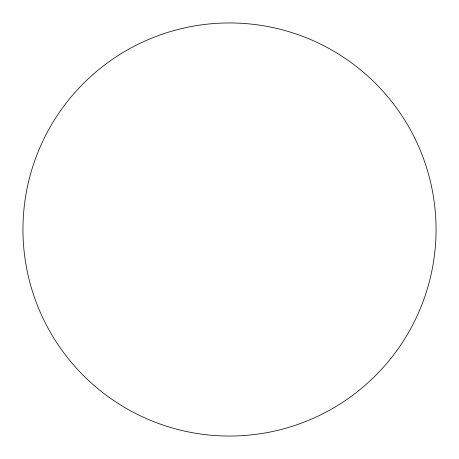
<?xml version="1.0" encoding="UTF-8"?>
<svg xmlns="http://www.w3.org/2000/svg" width="459" height="459" viewBox="0 0 459 459"><rect width="100%" height="100%" fill="white"/><g stroke="black" fill="none" stroke-linecap="round" stroke-linejoin="round"><path stroke-width="0.69" d="M109.19 397.391A206.55 206.55 0 0 0 435.057 249.748A206.55 206.55 0 0 0 144.258 41.362A206.55 206.55 0 0 0 109.19 397.391"/></g></svg>
